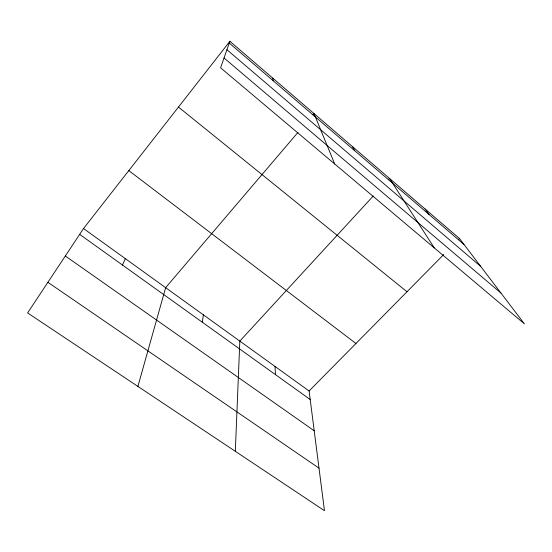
<?xml version="1.0" encoding="UTF-8"?>
<svg xmlns="http://www.w3.org/2000/svg" width="552" height="552" viewBox="0 0 552 552"><rect width="100%" height="100%" fill="white"/><g stroke="black" fill="none" stroke-linecap="round" stroke-linejoin="round"><path stroke-width="0.83" d="M235.318 451.315L239.823 341.101L373.297 195.96M202.28 322.202L203.377 314.854M137.896 386.414L165.648 287.675L298.059 132.273M229.887 41.29L220.586 67.792L524.4 323.858L459.492 238.547L229.887 41.29L83.524 228.535L27.6 312.929L324.472 510.71L309.099 390.988L83.524 228.535M122.482 265.036L125.352 258.653M312.908 114.844L314.005 113.553L334.698 163.972M388.311 179.642L389.464 178.386L434.265 247.889M309.099 390.988L443.76 254.493M458.284 239.775L459.492 238.547M47.893 282.307L319.008 468.158M65.336 255.99L314.212 430.788M79.66 234.358L310.196 399.51M128.809 170.602L355.95 343.503M178.475 107.067L407.003 291.76M224.029 57.974L500.947 293.036M226.927 49.721L480.702 266.423M229.266 43.063L464.004 244.481M425.123 209.015L428.945 214.39M352.452 146.584L354.729 150.717M272.805 78.156L273.24 80.792M275.041 366.466L275.455 374.629"/></g></svg>
